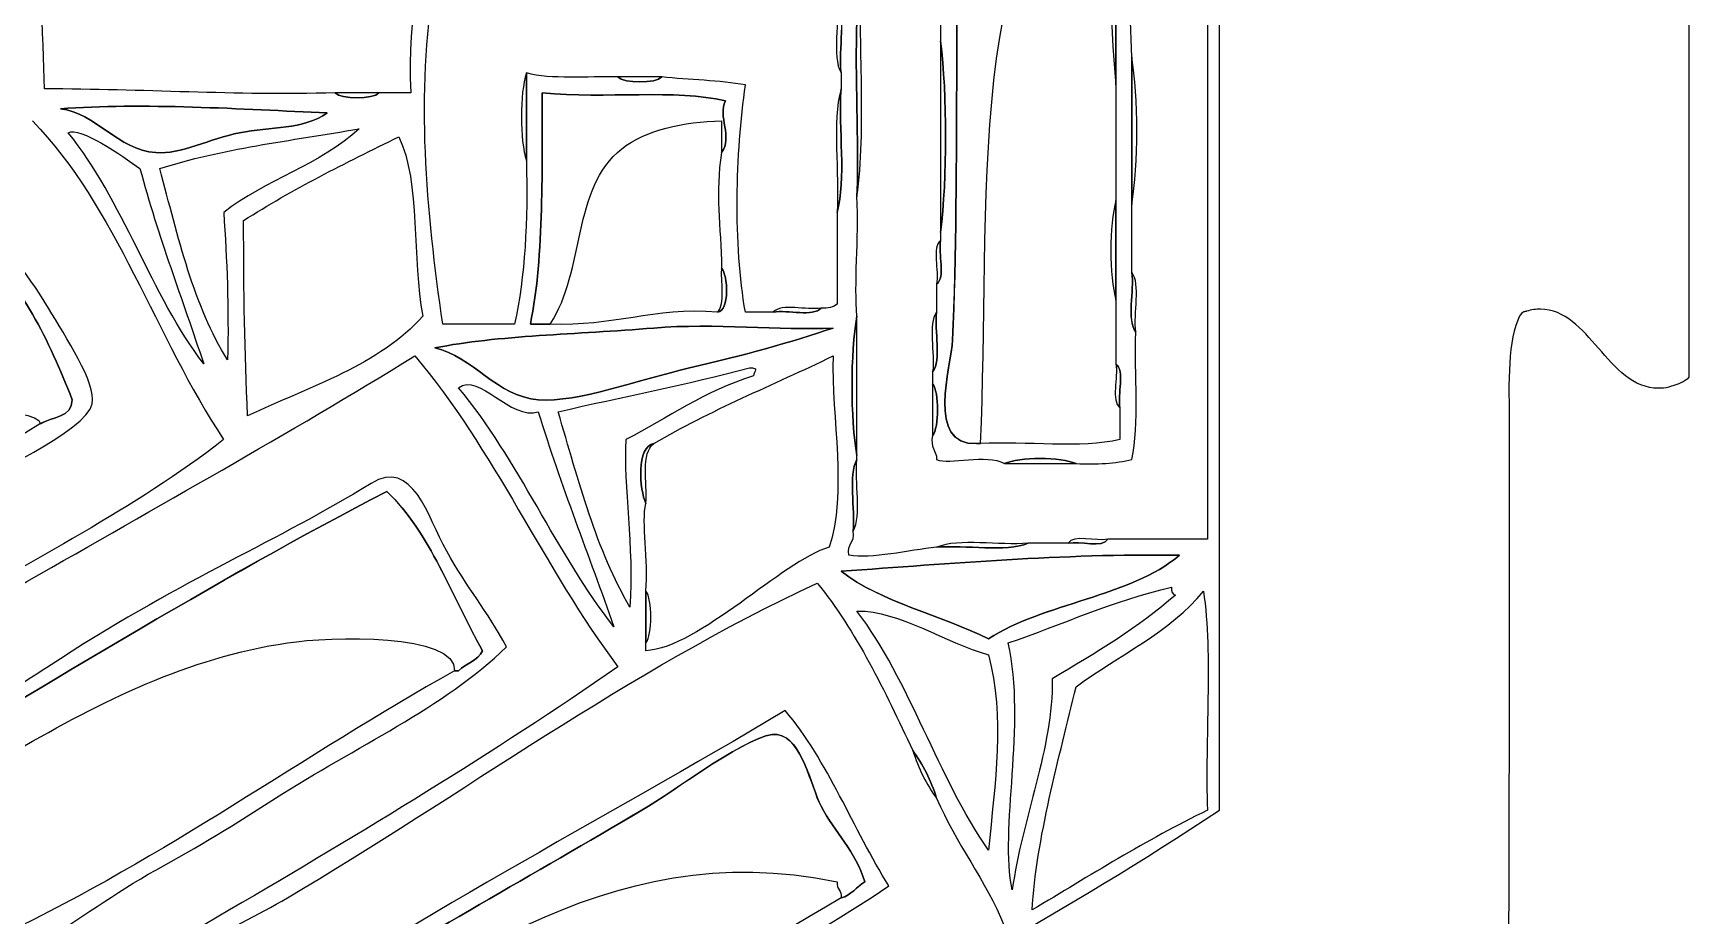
# Model space of a CAD drawing. Extents: x 6 to 958, y 3 to 221.
# Drawn here: x 887 to 957.7, y 61.1 to 98.8 of the extents above; entities that cross this region are included whole.
import ezdxf

# ---------------------------------------------------------------- set-up
doc = ezdxf.new("R2010")
doc.units = 0
doc.layers.get('0').update_dxf_attribs({"linetype": 'CONTINUOUS'})

msp = doc.modelspace()

# ---------------------------------------------------------------- linework, layer by layer
at = {"color": 7}
for points in [[(957.68625, 105.7395), (957.68625, 84.1335)], [(950.0115, 70.1535), (950.01, 70.1535), (949.98225, 58.407)]]:
    msp.add_lwpolyline(points, dxfattribs=at)
at = {"color": 5}
for points in [[(925.7325, 98.48175)], [(933.89625, 97.80225)], [(913.82625, 96.951)], [(921.48, 97.1205)], [(901.74825, 96.27075)], [(908.7225, 96.27075)], [(921.48, 96.441)], [(933.2175, 96.612)], [(899.538, 95.4195)], [(908.043, 93.37875)], [(925.7325, 89.976)], [(933.2175, 87.42525)], [(916.20675, 86.9145)], [(918.588, 86.9145)], [(925.56225, 86.9145)], [(934.06725, 86.06475)], [(933.2175, 84.7035)], [(925.39125, 83.85375)], [(908.5515, 83.17275)], [(887.28975, 82.15275)], [(913.485, 81.3015)], [(922.161, 80.7915)], [(922.161, 80.622)], [(928.4535, 80.45175)], [(925.56225, 76.87875)], [(931.17525, 77.049)], [(921.48, 75.858)], [(913.14525, 75.00825)], [(924.54225, 68.205)], [(912.975, 65.652)]]:
    msp.add_lwpolyline(points, close=True, dxfattribs=at)
at = {"color": 7}
for points in [[(933.89625, 97.80225)], [(888.141, 95.58975)], [(902.598, 94.39875)], [(916.37775, 93.72)], [(921.30975, 91.167)], [(913.485, 86.235)], [(895.2855, 84.8745)], [(894.264, 84.7035)], [(933.38775, 82.83225)], [(932.877, 77.21925)], [(912.46575, 74.32725)], [(911.784, 73.4775)], [(927.774, 72.96675)], [(913.14525, 72.7965)], [(928.62375, 72.7965)], [(920.6295, 65.82225)], [(937.12875, 65.652)], [(927.774, 63.95175)]]:
    msp.add_lwpolyline(points, close=True, dxfattribs=at)
for points in [[(937.6395, 65.652), (937.6395, 96.66675), (937.6395, 127.683), (937.6395, 158.69775)], [(886.6095, 117.5325), (888.16725, 103.89), (882.62775, 95.39025), (875.553, 89.29725)], [(937.12875, 113.4495), (937.12875, 101.37225), (937.12875, 89.2965), (937.12875, 77.2185)], [(933.89625, 97.80225), (933.67425, 101.829), (934.2765, 105.92175), (933.89625, 109.5375)], [(926.24325, 85.7235), (926.562, 92.75025), (926.283, 102.39675), (926.5845, 108.85725)], [(933.21825, 105.966), (933.21825, 102.8475), (933.21825, 99.729), (933.21825, 96.61125)], [(887.46, 96.441), (887.41275, 98.6895), (887.202, 102.0195), (887.289, 104.946)], [(903.279, 104.77575), (903.7845, 101.607), (902.913, 99.8385), (903.10875, 96.27075)], [(922.161, 91.8465), (922.27275, 95.022), (921.93375, 98.6505), (922.33125, 101.54175)], [(904.46925, 86.4045), (903.77325, 91.22625), (903.3045, 96.2685), (904.12875, 101.0325)], [(921.30975, 100.35225), (921.7035, 99.612), (921.36825, 98.1435), (921.48, 97.11975)], [(925.7325, 99.162), (925.7325, 98.9355), (925.7325, 98.70825), (925.7325, 98.481)], [(925.7325, 98.481), (926.01675, 96.156), (926.01675, 92.64225), (925.7325, 90.3165)], [(933.89625, 91.50675), (933.89625, 93.606), (933.89625, 95.70375), (933.89625, 97.80225)], [(911.95425, 96.95025), (910.6305, 96.987), (909.114, 96.8325), (908.04225, 97.1205)], [(908.04225, 97.1205), (908.04225, 95.87325), (908.04225, 94.62675), (908.04225, 93.37875)], [(913.8255, 96.95025), (913.587, 96.669), (912.192, 96.669), (911.95425, 96.95025)], [(917.397, 96.61125), (916.29675, 96.8145), (915, 96.82125), (913.8255, 96.95025)], [(921.48, 97.11975), (921.48, 96.8925), (921.48, 96.6675), (921.48, 96.44025)], [(899.877, 96.27075), (895.56375, 96.1515), (891.657, 96.441), (887.46, 96.441)], [(901.74825, 96.27075), (901.5105, 95.98875), (900.11475, 95.98875), (899.877, 96.27075)], [(903.10875, 96.27075), (902.655, 96.27075), (902.202, 96.27075), (901.74825, 96.27075)], [(908.2125, 86.4045), (908.81775, 89.30475), (908.6985, 93.28575), (908.7225, 96.27)], [(908.7225, 96.27), (911.4615, 96.01125), (914.39625, 96.44025), (916.548, 95.9295)], [(917.397, 86.9145), (916.87425, 89.7885), (916.9815, 93.70575), (917.397, 96.61125)], [(921.48, 96.44025), (921.3675, 94.73775), (921.705, 92.58525), (921.30975, 91.167)], [(933.21825, 96.61125), (933.21825, 94.9665), (933.21825, 93.32175), (933.21825, 91.67775)], [(888.141, 95.58975), (891.591, 95.86575), (895.94625, 95.57025), (899.538, 95.4195)], [(892.22325, 93.72), (890.5665, 93.8445), (889.67175, 95.4195), (888.141, 95.58975)], [(916.548, 95.9295), (916.19625, 95.26875), (916.87575, 94.39125), (916.37775, 93.72)], [(886.9485, 95.0805), (890.5245, 91.398), (892.2135, 85.83), (895.11525, 81.471)], [(888.48, 94.56975), (888.9675, 94.8555), (890.77275, 93.5955), (891.54225, 93.03825)], [(899.538, 95.4195), (898.527, 94.6875), (897.10725, 94.83075), (895.79475, 94.56975)], [(894.264, 84.7035), (892.00275, 87.65925), (890.82075, 91.69425), (888.48, 94.56975)], [(895.79475, 94.56975), (894.55725, 94.323), (893.26425, 93.6405), (892.22325, 93.72)], [(892.39425, 93.03825), (894.95175, 93.88125), (898.0035, 94.2315), (900.89925, 94.73925)], [(900.89925, 94.73925), (899.30025, 93.21975), (896.853, 92.5485), (895.116, 91.16625)], [(895.965, 90.82725), (898.044, 92.1495), (900.31575, 93.28125), (902.598, 94.39875)], [(902.598, 94.39875), (903.53925, 92.4465), (903.14475, 89.16075), (903.62025, 86.745)], [(908.04225, 93.37875), (908.10675, 90.8175), (907.99725, 88.4325), (907.5315, 86.4045)], [(916.37775, 93.72), (916.0995, 91.9935), (916.347, 90.60525), (916.37775, 88.78575)], [(891.54225, 93.03825), (892.3245, 90.13575), (893.3475, 87.47175), (894.264, 84.7035)], [(895.2855, 84.8745), (893.8485, 87.12375), (893.166, 90.126), (892.39425, 93.03825)], [(922.161, 86.74425), (922.03125, 88.09725), (922.2405, 90.03525), (922.161, 91.8465)], [(933.21825, 91.67775), (933.21825, 90.2595), (933.21825, 88.84275), (933.21825, 87.42525)], [(933.89625, 88.6155), (933.89625, 89.58075), (933.89625, 90.54375), (933.89625, 91.50675)], [(887.63025, 87.08475), (886.6665, 88.69575), (885.51825, 90.0105), (884.9085, 90.828)], [(895.116, 91.16625), (895.25775, 89.1555), (895.3365, 87.081), (895.2855, 84.8745)], [(896.13525, 82.49325), (896.0085, 85.26225), (895.97625, 87.67125), (895.965, 90.82725)], [(921.30975, 91.167), (921.30975, 89.8635), (921.30975, 88.55925), (921.30975, 87.25575)], [(884.568, 89.8065), (886.49625, 88.1625), (887.6355, 85.731), (888.65025, 83.17275)], [(925.7325, 89.976), (925.6245, 89.4045), (925.95075, 88.39725), (925.56225, 88.10625)], [(925.7325, 90.3165), (925.7325, 90.204), (925.7325, 90.09), (925.7325, 89.976)], [(916.37775, 88.78575), (916.65, 88.50225), (916.73475, 86.96325), (916.20675, 86.9145)], [(934.06725, 86.06475), (933.67575, 86.57925), (934.00725, 87.81825), (933.89625, 88.6155)], [(925.56225, 88.10625), (925.56225, 87.70875), (925.56225, 87.3105), (925.56225, 86.9145)], [(889.50225, 83.0025), (889.68, 83.883), (888.36, 85.86675), (887.63025, 87.08475)], [(916.20675, 86.9145), (913.446, 87.12375), (911.73825, 86.28), (909.06225, 86.4045)], [(920.6295, 87.08475), (920.28225, 86.69475), (919.2165, 87.024), (918.588, 86.9145)], [(921.30975, 87.25575), (921.159, 87.1245), (920.92575, 87.07275), (920.6295, 87.08475)], [(933.21825, 87.42525), (933.21825, 86.5185), (933.21825, 85.61025), (933.21825, 84.7035)], [(951.34725, 87.0405), (951.15975, 87.0405), (950.96325, 87.01275), (950.757, 86.95275)], [(953.8245, 85.37325), (953.11275, 86.1945), (952.3785, 87.0405), (951.34725, 87.0405)], [(903.62025, 86.745), (901.78425, 84.66675), (898.812, 83.727), (896.13525, 82.49325)], [(907.5315, 86.4045), (906.5115, 86.4045), (905.48925, 86.4045), (904.46925, 86.4045)], [(909.06225, 86.4045), (908.77875, 86.4045), (908.4945, 86.4045), (908.2125, 86.4045)], [(913.485, 86.235), (916.0725, 86.454), (918.8865, 86.127), (921.1395, 86.235)], [(918.588, 86.9145), (918.19125, 86.9145), (917.7945, 86.9145), (917.397, 86.9145)], [(922.161, 80.79075), (921.8775, 82.38), (921.8775, 85.15575), (922.161, 86.74425)], [(925.56225, 86.9145), (925.45275, 86.118), (925.785, 84.87825), (925.39125, 84.363)], [(950.29125, 86.34075), (950.08875, 85.73025), (950.04225, 84.9735), (950.0085, 84.1215)], [(950.7015, 86.93475), (950.62125, 86.93025), (950.48775, 86.922), (950.29125, 86.34075)], [(950.757, 86.95275), (950.7435, 86.93625), (950.72475, 86.93475), (950.7015, 86.93475)], [(904.1295, 85.38525), (906.84675, 85.9305), (910.17675, 85.95525), (913.485, 86.235)], [(921.1395, 86.235), (919.40475, 85.64025), (917.23425, 85.04325), (915.01575, 84.534)], [(927.264, 81.30075), (925.0785, 81.22875), (926.19075, 84.56925), (926.24325, 85.7235)], [(933.89625, 80.622), (934.2315, 82.158), (933.99975, 84.2625), (934.06725, 86.06475)], [(870.61875, 65.313), (880.8015, 72.594), (892.47825, 78.38175), (903.279, 85.04475)], [(903.279, 85.04475), (906.64125, 81.09225), (908.8095, 75.9465), (911.95425, 71.7765)], [(908.5515, 83.17275), (906.77775, 83.30925), (905.76675, 85.02375), (904.1295, 85.38525)], [(913.485, 81.30075), (915.87225, 82.7145), (918.5805, 83.80275), (921.1395, 85.044)], [(921.1395, 85.044), (921.06825, 82.41225), (921.75375, 79.1415), (920.97, 76.878)], [(956.3925, 83.661), (955.30875, 83.661), (954.55575, 84.53025), (953.8245, 85.37325)], [(905.151, 83.68425), (906.01125, 84.372), (907.36575, 82.269), (908.5515, 82.662)], [(915.01575, 84.534), (912.87525, 84.04275), (910.2555, 83.043), (908.5515, 83.17275)], [(909.4035, 82.662), (912.1215, 83.289), (914.9235, 83.832), (917.568, 84.534)], [(917.73825, 84.1935), (915.65925, 83.5515), (914.0925, 82.3965), (912.2955, 81.47175)], [(917.568, 84.534), (918.003, 84.54225), (917.77575, 84.408), (917.73825, 84.1935)], [(925.39125, 84.363), (925.39125, 84.19275), (925.39125, 84.02325), (925.39125, 83.85375)], [(933.21825, 84.7035), (933.606, 84.41325), (933.27975, 83.406), (933.38775, 82.83225)], [(911.784, 73.4775), (909.315, 76.62075), (907.701, 80.61975), (905.151, 83.68425)], [(925.39125, 83.85375), (925.67325, 83.50425), (925.67325, 81.99075), (925.39125, 81.642)], [(950.0085, 84.1215), (949.9965, 83.80275), (950.001, 83.49975), (950.0055, 83.18025)], [(956.832, 83.7075), (956.67975, 83.67675), (956.532, 83.661), (956.3925, 83.661)], [(957.00225, 83.7675), (956.92425, 83.74575), (956.86275, 83.72775), (956.832, 83.7075)], [(957.68625, 84.1335), (957.50025, 83.91225), (957.20175, 83.826), (957.00225, 83.7675)], [(883.88925, 79.2615), (884.949, 79.92075), (889.26375, 81.83325), (889.50225, 83.0025)], [(888.65025, 83.17275), (888.6255, 82.40475), (887.7915, 82.44375), (887.28975, 82.1535)], [(933.38775, 82.83225), (933.38775, 82.37925), (933.38775, 81.9255), (933.38775, 81.471)], [(950.0055, 83.18025), (950.0085, 83.025), (950.0115, 82.86375), (950.0115, 82.69875)], [(887.28975, 82.1535), (880.53, 78.027), (873.8985, 73.7715), (866.8785, 69.9045)], [(908.5515, 82.662), (909.516, 79.4865), (910.713, 76.545), (911.784, 73.4775)], [(912.46575, 74.32725), (911.0505, 76.713), (910.2615, 79.722), (909.4035, 82.662)], [(950.0115, 82.69875), (950.01, 82.1415), (950.01, 81.5715), (950.0085, 81.01875)], [(895.11525, 81.471), (891.2925, 78.50625), (886.92675, 76.34775), (882.696, 73.81725)], [(912.2955, 81.47175), (912.1665, 79.51575), (912.645, 76.884), (912.46575, 74.32725)], [(925.39125, 81.642), (925.26975, 81.123), (925.56525, 81.02175), (925.56225, 80.622)], [(933.38775, 81.471), (931.73175, 81.08475), (929.37, 81.40725), (927.43425, 81.30075)], [(904.64025, 76.71), (903.8175, 78.1845), (903.198, 80.70525), (901.40775, 79.60125)], [(913.14525, 78.74925), (912.87075, 79.31475), (912.7335, 81.19725), (913.485, 81.30075)], [(921.99075, 77.55825), (922.101, 78.525), (921.76575, 79.93725), (922.161, 80.6205)], [(922.161, 80.6205), (922.161, 80.6775), (922.161, 80.73375), (922.161, 80.79075)], [(925.56225, 80.622), (926.09775, 80.38275), (927.693, 80.88675), (928.4535, 80.45175)], [(927.43425, 81.30075), (927.37725, 81.30075), (927.321, 81.30075), (927.264, 81.30075)], [(928.4535, 80.45175), (929.082, 80.73375), (930.8865, 80.73375), (931.515, 80.45175)], [(931.515, 80.45175), (932.4045, 80.41275), (933.2145, 80.454), (933.89625, 80.622)], [(950.0085, 81.01875), (950.0085, 80.42475), (950.007, 79.85325), (950.0055, 79.3485)], [(879.46575, 66.16275), (886.704, 70.5195), (894.96375, 75.5895), (902.08875, 79.2615)], [(901.40775, 79.60125), (897.381, 77.118), (893.54925, 75.6135), (888.141, 72.117)], [(902.08875, 79.2615), (903.93975, 77.4825), (904.8585, 74.7735), (906.17025, 72.4575)], [(950.0055, 79.3485), (950.0055, 78.05175), (950.007, 76.70175), (950.01, 75.39675)], [(913.14525, 75.00825), (913.2765, 76.30575), (912.94425, 77.9355), (913.14525, 78.74925)], [(921.81975, 76.539), (921.69675, 77.0595), (922.11375, 77.03925), (921.99075, 77.55825)], [(932.877, 77.21925), (932.6415, 76.8315), (931.6935, 77.1555), (931.17525, 77.04825)], [(937.12875, 77.2185), (935.71125, 77.21925), (934.2945, 77.21925), (932.877, 77.21925)], [(907.19175, 72.62625), (906.3645, 74.166), (905.49525, 75.17625), (904.64025, 76.71)], [(920.97, 76.878), (918.9795, 76.3005), (915.42375, 72.5835), (913.1445, 72.45675)], [(921.47925, 75.858), (926.21325, 76.17075), (930.8205, 76.61025), (935.93775, 76.53975)], [(925.5615, 76.878), (924.3645, 76.7535), (922.78125, 76.3605), (921.81975, 76.539)], [(929.475, 77.04825), (928.509, 76.65375), (926.8095, 76.9905), (925.5615, 76.878)], [(935.93775, 76.53975), (933.81975, 74.74725), (930.14025, 74.51325), (927.774, 72.96675)], [(931.17525, 77.04825), (930.60825, 77.04825), (930.0405, 77.04825), (929.475, 77.04825)], [(927.774, 72.96675), (925.73775, 73.99275), (923.19825, 74.517), (921.47925, 75.858)], [(897.8355, 61.91025), (905.241, 66.285), (912.32925, 71.5635), (920.45925, 75.3495)], [(913.14525, 72.7965), (913.14525, 73.53375), (913.14525, 74.271), (913.14525, 75.00825)], [(920.45925, 75.3495), (922.14375, 73.29075), (923.3445, 70.749), (924.5415, 68.205)], [(928.62375, 72.7965), (930.9495, 73.58925), (933.075, 74.583), (935.59875, 75.1785)], [(931.515, 70.92675), (933.3435, 72.2715), (935.5395, 73.2525), (936.9585, 75.009)], [(935.59875, 75.1785), (935.571, 74.9805), (935.6355, 74.8755), (935.769, 74.83875)], [(936.9585, 75.009), (937.35675, 72.2295), (937.0155, 68.7135), (937.12875, 65.652)], [(950.01, 75.39675), (950.013, 73.68375), (950.016, 71.913), (950.0115, 70.1535)], [(935.769, 74.83875), (934.191, 73.46775), (932.358, 72.354), (930.4965, 71.26575)], [(922.161, 74.157), (923.985, 74.16525), (925.9155, 72.81075), (927.774, 72.2865)], [(927.774, 63.95175), (925.60875, 67.05975), (924.43125, 71.15475), (922.161, 74.157)], [(897.3255, 66.16275), (900.738, 68.36025), (904.50075, 70.011), (907.19175, 72.62625)], [(906.17025, 72.4575), (905.9745, 72.02925), (905.45925, 71.92125), (905.151, 71.60625)], [(913.1445, 72.45675), (913.152, 72.4575), (913.14075, 72.7695), (913.14525, 72.7965)], [(927.774, 72.2865), (928.49925, 69.63), (928.0545, 66.831), (927.774, 63.95175)], [(928.79475, 62.25075), (928.2315, 64.815), (929.40375, 69.309), (928.62375, 72.7965)], [(911.95425, 71.7765), (901.3425, 64.41375), (889.5165, 58.266), (878.4435, 51.36375)], [(888.141, 72.117), (886.0005, 70.731), (884.466, 69.75675), (881.67675, 68.205)], [(904.98, 71.60625), (898.47675, 67.95975), (892.62975, 63.65775), (885.7575, 60.3795)], [(905.151, 71.60625), (905.094, 71.60625), (905.03775, 71.60625), (904.98, 71.60625)], [(930.4965, 71.26575), (930.546, 68.3055), (929.2005, 65.31675), (928.79475, 62.25075)], [(929.6445, 61.3995), (929.79825, 64.3665), (930.8145, 67.94175), (931.515, 70.92675)], [(919.09875, 69.9045), (911.20725, 65.20875), (902.9085, 60.92025), (895.45425, 55.78575)], [(923.52075, 62.42175), (922.0005, 64.8705), (920.916, 67.7535), (919.09875, 69.9045)], [(912.97575, 65.65275), (914.331, 66.44925), (917.74275, 69.0465), (918.75975, 68.88525)], [(918.75975, 68.88525), (919.83525, 68.7135), (920.1855, 66.66975), (920.6295, 65.82225)], [(924.5415, 68.205), (924.97725, 67.62), (925.31625, 66.93825), (925.5615, 66.16275)], [(892.22325, 63.1005), (893.98125, 64.0545), (895.67475, 65.1), (897.3255, 66.16275)], [(920.6295, 65.82225), (921.22275, 64.69425), (922.07625, 63.94275), (922.5, 62.59125)], [(925.5615, 66.16275), (926.39925, 64.221), (927.639, 62.68425), (928.45275, 60.72)], [(899.02725, 57.4875), (903.79575, 60.37425), (908.31525, 62.91525), (912.97575, 65.65275)], [(917.56725, 53.74575), (924.30375, 57.69675), (931.158, 61.3605), (937.6395, 65.652)], [(937.12875, 65.652), (934.49775, 64.37325), (932.097, 62.85975), (929.6445, 61.3995)], [(887.28975, 60.039), (888.9195, 60.9135), (890.4675, 62.14875), (892.22325, 63.1005)], [(899.53725, 48.47175), (906.86925, 53.784), (915.96525, 57.33225), (923.52075, 62.42175)], [(922.5, 62.59125), (922.1265, 62.39775), (921.93525, 62.022), (921.48, 61.9095)], [(890.35125, 57.31725), (892.47825, 59.418), (895.32075, 60.42525), (897.8355, 61.91025)], [(921.48, 61.9095), (914.38725, 57.606), (906.228, 54.36825), (899.877, 49.323)]]:
    msp.add_open_spline(points, degree=3, dxfattribs=at)
at = {"color": 5}
for points in [[(926.58375, 108.858), (926.28225, 102.3975), (926.56125, 92.751), (926.2425, 85.72425)], [(927.4335, 81.3015), (927.909, 90.897), (926.56575, 104.29125), (933.2175, 107.66775)], [(933.2175, 105.96675), (932.93325, 103.2435), (932.93325, 99.333), (933.2175, 96.612)], [(933.2175, 96.612), (933.2175, 99.729), (933.2175, 102.8475), (933.2175, 105.96675)], [(922.3305, 101.54325), (921.93375, 98.652), (922.27275, 95.0235), (922.16025, 91.848)], [(922.16025, 91.848), (922.557, 94.73925), (922.218, 98.36775), (922.3305, 101.54325)], [(921.30975, 100.353), (921.42225, 99.33), (921.08475, 97.8615), (921.48, 97.1205)], [(921.48, 97.1205), (921.369, 98.1435), (921.70425, 99.612), (921.30975, 100.353)], [(925.7325, 98.48175), (925.7325, 95.76075), (925.7325, 93.039), (925.7325, 90.31725)], [(925.7325, 90.31725), (926.016, 92.643), (926.016, 96.15675), (925.7325, 98.48175)], [(933.89625, 97.80225), (933.89625, 95.70375), (933.89625, 93.606), (933.89625, 91.5075)], [(933.89625, 91.5075), (934.17975, 93.21), (934.17975, 96.099), (933.89625, 97.80225)], [(908.043, 97.1205), (907.7595, 96.267), (907.7595, 94.233), (908.043, 93.37875)], [(908.043, 93.37875), (908.043, 94.62675), (908.043, 95.87325), (908.043, 97.1205)], [(913.82625, 96.951), (913.2015, 96.951), (912.57825, 96.951), (911.955, 96.951)], [(911.955, 96.951), (912.19275, 96.669), (913.587, 96.669), (913.82625, 96.951)], [(901.74825, 96.27075), (901.125, 96.27075), (900.501, 96.27075), (899.877, 96.27075)], [(899.877, 96.27075), (900.11475, 95.98875), (901.5105, 95.98875), (901.74825, 96.27075)], [(908.7225, 96.27075), (908.69925, 93.2865), (908.81775, 89.30475), (908.2125, 86.40525)], [(916.548, 95.93025), (914.39625, 96.441), (911.4615, 96.012), (908.7225, 96.27075)], [(921.48, 96.441), (921.08475, 95.022), (921.42375, 92.8695), (921.30975, 91.167)], [(921.30975, 91.167), (921.705, 92.58525), (921.3675, 94.73775), (921.48, 96.441)], [(899.538, 95.4195), (895.94625, 95.57025), (891.59025, 95.86575), (888.141, 95.58975)], [(888.141, 95.58975), (889.6725, 95.4195), (890.5665, 93.8445), (892.22325, 93.72)], [(916.37775, 93.72), (916.87575, 94.39125), (916.19625, 95.26875), (916.548, 95.93025)], [(895.79475, 94.56975), (897.10725, 94.8315), (898.527, 94.6875), (899.538, 95.4195)], [(912.1245, 93.89025), (913.14525, 94.69125), (914.73075, 95.04225), (916.37775, 95.0805)], [(916.37775, 95.0805), (916.37775, 94.62675), (916.37775, 94.17225), (916.37775, 93.72)], [(892.22325, 93.72), (893.26425, 93.6405), (894.5565, 94.323), (895.79475, 94.56975)], [(909.06225, 86.40525), (910.57125, 88.689), (909.96675, 92.193), (912.1245, 93.89025)], [(933.2175, 91.67775), (932.93325, 90.65475), (932.93325, 88.44825), (933.2175, 87.42525)], [(933.2175, 87.42525), (933.2175, 88.84275), (933.2175, 90.26025), (933.2175, 91.67775)], [(888.65025, 83.172), (887.63475, 85.731), (886.49625, 88.16175), (884.568, 89.80575)], [(925.7325, 89.976), (925.34325, 89.685), (925.67025, 88.67775), (925.56225, 88.10625)], [(925.56225, 88.10625), (925.95075, 88.39725), (925.6245, 89.40525), (925.7325, 89.976)], [(916.20675, 86.9145), (916.734, 86.9625), (916.65, 88.5015), (916.37775, 88.78575)], [(916.37775, 88.78575), (916.32225, 88.16175), (916.5225, 87.27975), (916.20675, 86.9145)], [(933.89625, 88.6155), (934.00725, 87.81825), (933.675, 86.57925), (934.06725, 86.06475)], [(934.06725, 86.06475), (933.95775, 86.862), (934.29075, 88.10025), (933.89625, 88.6155)], [(920.6295, 87.08475), (920.00175, 86.97675), (918.93525, 87.3045), (918.588, 86.9145)], [(918.588, 86.9145), (919.2165, 87.024), (920.28225, 86.69475), (920.6295, 87.08475)], [(908.2125, 86.40525), (908.4945, 86.40525), (908.77875, 86.40525), (909.06225, 86.40525)], [(921.1395, 86.235), (918.8865, 86.127), (916.0725, 86.454), (913.485, 86.235)], [(922.161, 86.745), (921.8775, 85.1565), (921.8775, 82.38075), (922.161, 80.7915)], [(922.161, 80.7915), (922.161, 82.776), (922.161, 84.7605), (922.161, 86.745)], [(925.56225, 86.9145), (925.17075, 86.40075), (925.50225, 85.16025), (925.39125, 84.363)], [(925.39125, 84.363), (925.785, 84.87825), (925.45275, 86.11875), (925.56225, 86.9145)], [(913.485, 86.235), (910.17675, 85.95525), (906.846, 85.9305), (904.12875, 85.38525)], [(915.01575, 84.534), (917.23425, 85.04325), (919.40475, 85.64025), (921.1395, 86.235)], [(926.2425, 85.72425), (926.19075, 84.57), (925.07775, 81.2295), (927.26325, 81.3015)], [(904.12875, 85.38525), (905.76675, 85.02375), (906.77775, 83.3085), (908.5515, 83.17275)], [(908.5515, 83.17275), (910.2555, 83.043), (912.87525, 84.04275), (915.01575, 84.534)], [(933.2175, 84.7035), (933.3255, 84.1305), (932.9985, 83.124), (933.38775, 82.83225)], [(933.38775, 82.83225), (933.27975, 83.406), (933.606, 84.41325), (933.2175, 84.7035)], [(925.39125, 83.85375), (925.39125, 83.1165), (925.39125, 82.37925), (925.39125, 81.642)], [(925.39125, 81.642), (925.67325, 81.99075), (925.67325, 83.50425), (925.39125, 83.85375)], [(880.3155, 82.66125), (881.7, 82.8), (887.26575, 82.932), (887.28975, 82.15275)], [(887.28975, 82.15275), (887.79225, 82.443), (888.6255, 82.404), (888.65025, 83.172)], [(913.485, 81.3015), (912.7335, 81.19725), (912.87075, 79.3155), (913.14525, 78.75)], [(913.14525, 78.75), (913.21275, 79.647), (912.924, 80.89875), (913.485, 81.3015)], [(922.161, 80.622), (921.7665, 79.938), (922.10175, 78.5265), (921.99075, 77.55975)], [(921.99075, 77.55975), (922.38375, 78.24375), (922.0485, 79.656), (922.161, 80.622)], [(927.26325, 81.3015), (927.3195, 81.3015), (927.37575, 81.3015), (927.4335, 81.3015)], [(931.515, 80.45175), (930.88725, 80.73375), (929.082, 80.73375), (928.4535, 80.45175)], [(928.4535, 80.45175), (929.475, 80.45175), (930.49575, 80.45175), (931.515, 80.45175)], [(902.08875, 79.26225), (894.96375, 75.59025), (886.704, 70.52025), (879.46575, 66.1635)], [(906.17025, 72.45825), (904.8585, 74.7735), (903.939, 77.48325), (902.08875, 79.26225)], [(929.47575, 77.049), (928.2255, 76.938), (926.52825, 77.27475), (925.56225, 76.87875)], [(932.877, 77.22), (932.3595, 77.11275), (931.4115, 77.43825), (931.17525, 77.049)], [(931.17525, 77.049), (931.69275, 77.15625), (932.64075, 76.83225), (932.877, 77.22)], [(935.93925, 76.53975), (930.82125, 76.61025), (926.21325, 76.1715), (921.48, 75.858)], [(925.56225, 76.87875), (926.81025, 76.9905), (928.50975, 76.6545), (929.47575, 77.049)], [(927.77475, 72.96675), (930.14025, 74.51325), (933.8205, 74.74725), (935.93925, 76.53975)], [(921.48, 75.858), (923.199, 74.517), (925.7385, 73.99275), (927.77475, 72.96675)], [(913.14525, 75.00825), (913.14525, 74.271), (913.14525, 73.53375), (913.14525, 72.7965)], [(913.14525, 72.7965), (913.42725, 73.1445), (913.42725, 74.6595), (913.14525, 75.00825)], [(897.8355, 72.79725), (899.673, 73.0725), (905.049, 73.23), (904.98, 71.607)], [(886.269, 68.205), (889.8945, 70.299), (893.56575, 72.1575), (897.8355, 72.79725)], [(905.151, 71.607), (905.45925, 71.922), (905.97525, 72.03), (906.17025, 72.45825)], [(904.98, 71.607), (905.037, 71.607), (905.09325, 71.607), (905.151, 71.607)], [(918.75825, 68.88375), (917.742, 69.04575), (914.3295, 66.4485), (912.975, 65.652)], [(920.62875, 65.8215), (920.18475, 66.669), (919.8345, 68.71275), (918.75825, 68.88375)], [(924.54225, 68.205), (924.7875, 67.4295), (925.1265, 66.74775), (925.56225, 66.16275)], [(925.56225, 66.16275), (925.317, 66.93825), (924.978, 67.61925), (924.54225, 68.205)], [(922.49925, 62.5905), (922.0755, 63.942), (921.222, 64.69275), (920.62875, 65.8215)], [(912.975, 65.652), (908.3145, 62.91525), (903.79575, 60.3735), (899.0265, 57.48675)], [(897.32475, 54.25425), (903.99525, 58.40325), (911.4015, 64.7085), (921.309, 62.5905)], [(921.309, 62.5905), (921.288, 62.2845), (921.5175, 62.2305), (921.47925, 61.90875)], [(921.47925, 61.90875), (921.9345, 62.02125), (922.12575, 62.39625), (922.49925, 62.5905)]]:
    msp.add_open_spline(points, degree=3, dxfattribs=at)

doc.saveas('drawing.dxf')
